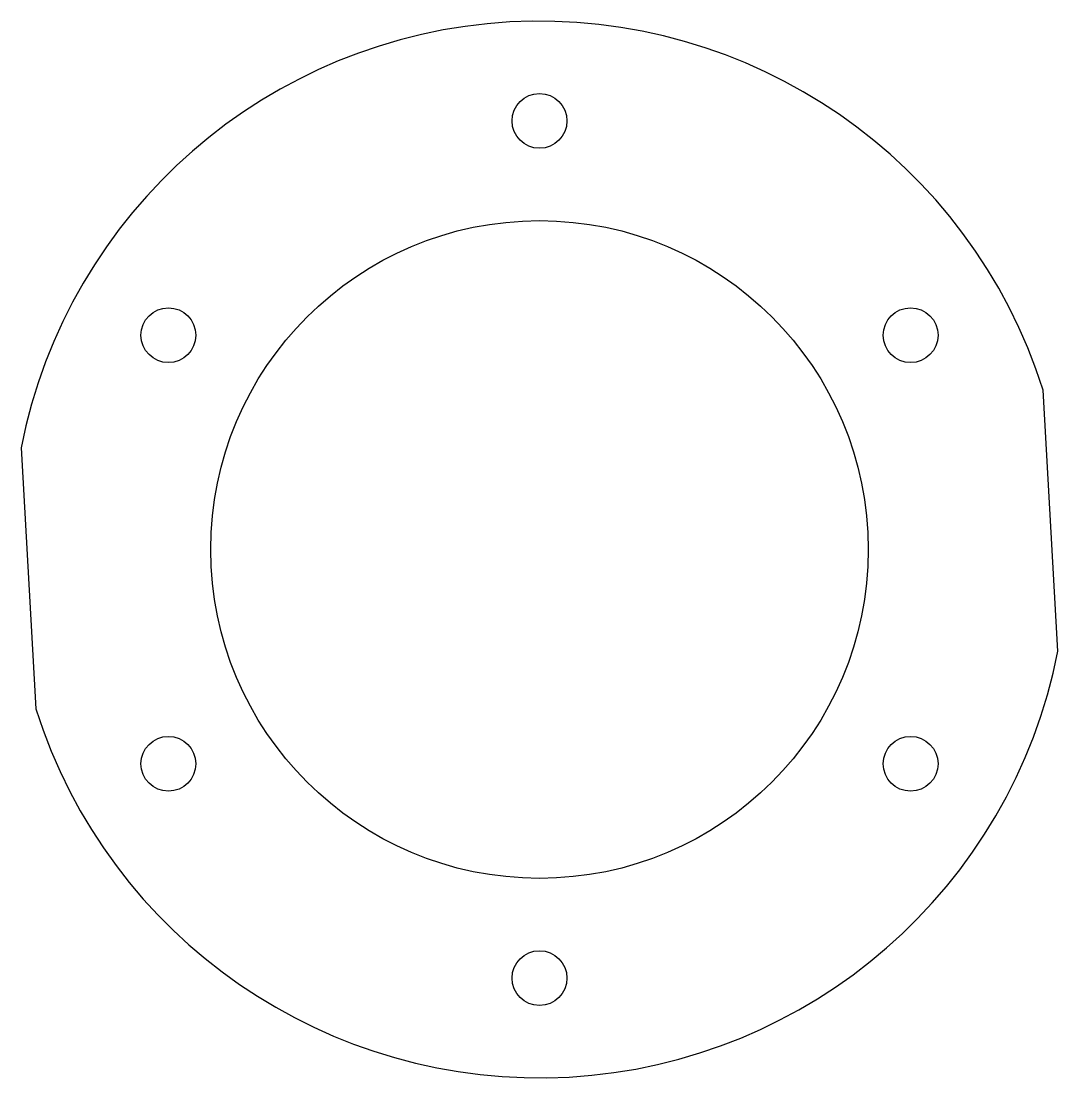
# Model space of a CAD drawing. Header units: millimetres. Extents: x -47.3 to 47.3, y -48.2 to 48.2.
import ezdxf

# ---------------------------------------------------------------- set-up
doc = ezdxf.new("R2010")
doc.units = ezdxf.units.MM

msp = doc.modelspace()

# ---------------------------------------------------------------- linework, layer by layer
at = {"color": 7, "linetype": 'Continuous', "lineweight": 25}
for p, q in [((47.297, -9.285), (45.955, 14.539)), ((-47.297, 9.285), (-45.955, -14.539))]:
    msp.add_line(p, q, dxfattribs=at)
for centre, radius in [((0, 39.1), 2.5), ((0, 0), 30), ((-33.862, 19.55), 2.5), ((33.862, 19.55), 2.5), ((-33.862, -19.55), 2.5), ((33.862, -19.55), 2.5), ((0, -39.1), 2.5)]:
    msp.add_circle(centre, radius, dxfattribs=at)
for start, end in [(17.55667, 168.89361), (197.55667, 348.89361)]:
    msp.add_arc((0, 0), 48.2, start, end, dxfattribs=at)

doc.saveas('drawing.dxf')
